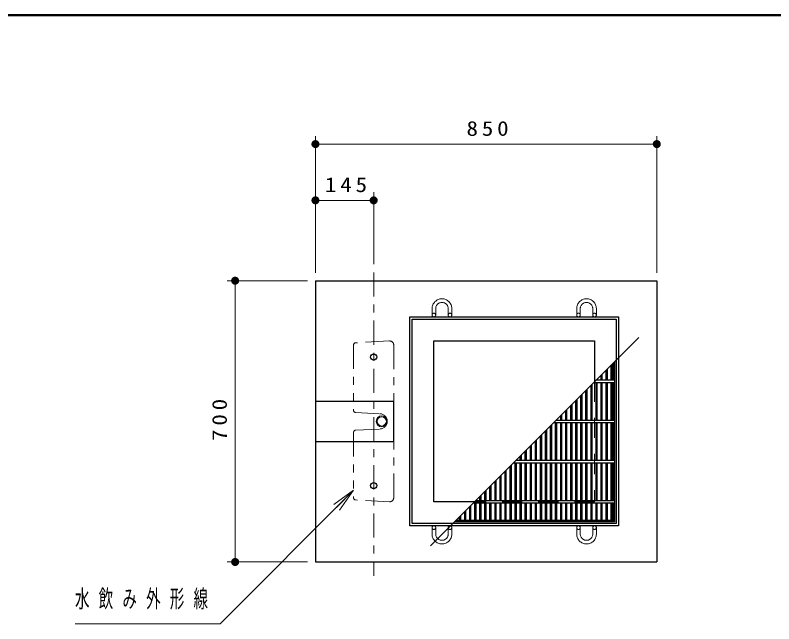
# Model space of a CAD drawing. Units: millimetres on the paper, scale 1:20. Extents: x -365 to 12, y -89 to 257.
# Drawn here: x -239.1 to -144.7, y 181.3 to 257 of the extents above; entities that cross this region are included whole.
import ezdxf

# ---------------------------------------------------------------- set-up
doc = ezdxf.new("R2010")
doc.units = ezdxf.units.MM
for name, pattern in [('USER1', [4.5, 2.5, -2]), ('USER2', [6, 3, -1, 1, -1]), ('USER3', [8, 3, -1, 1, -1, 1, -1])]:
    doc.linetypes.add(name, pattern=pattern)
doc.layers.add('LY_1', color=7, linetype='Continuous', lineweight=25)
doc.layers.add('LY_2', color=7, linetype='Continuous', lineweight=13)
doc.styles.add('ＭＳ ゴシック', font='')
doc.styles.get('ＭＳ ゴシック').set_extended_font_data('MS Gothic')

# ---------------------------------------------------------------- blocks, each defined once
blk = doc.blocks.new('filled_dot')
at = {"color": 0, "linetype": 'Continuous', "lineweight": -2, "const_width": 1.25}
blk.add_lwpolyline([(-0.625, 0, 1), (0.625, 0, 1)], format="xyb", close=True, dxfattribs=at)

msp = doc.modelspace()

# ---------------------------------------------------------------- linework, layer by layer
at = {"layer": 'LY_1', "lineweight": 13}
for p, q in [((-201.76, 224.959), (-201.76, 241.959)), ((-159.26, 224.959), (-159.26, 241.959)), ((-201.76, 240.959), (-159.26, 240.959)), ((-201.76, 224.959), (-201.76, 234.959)), ((-194.51, 225.999), (-194.51, 234.959)), ((-201.76, 233.959), (-194.51, 233.959)), ((-202.76, 223.959), (-212.76, 223.959)), ((-211.76, 188.959), (-211.76, 223.959)), ((-199.484, 196.108), (-197.01, 197.876)), ((-197.01, 197.876), (-199.131, 195.755)), ((-197.01, 197.876), (-198.777, 195.401)), ((-202.76, 188.959), (-212.76, 188.959))]:
    msp.add_line(p, q, dxfattribs=at)
at = {"layer": 'LY_1', "linetype": 'USER2', "lineweight": 13}
msp.add_line((-194.51, 224.999), (-194.51, 187.238), dxfattribs=at)
at = {"layer": 'LY_1'}
for p, q in [((-201.76, 223.959), (-159.26, 223.959)), ((-201.76, 223.959), (-201.76, 188.959)), ((-159.26, 223.959), (-159.26, 188.959)), ((-190.01, 193.459), (-190.01, 219.459)), ((-190.01, 219.459), (-164.01, 219.459)), ((-189.71, 193.759), (-189.71, 219.159)), ((-189.71, 219.159), (-164.31, 219.159)), ((-164.31, 219.159), (-164.31, 193.759)), ((-164.01, 219.459), (-164.01, 193.459)), ((-187.45, 190.959), (-161.51, 216.899)), ((-187.01, 196.459), (-187.01, 216.459)), ((-187.01, 216.459), (-167.01, 216.459)), ((-167.01, 216.459), (-167.01, 211.399)), ((-181.95, 196.459), (-187.01, 196.459)), ((-164.31, 193.759), (-189.71, 193.759)), ((-164.01, 193.459), (-190.01, 193.459)), ((-201.76, 188.959), (-159.26, 188.959))]:
    msp.add_line(p, q, dxfattribs=at)
at = {"layer": 'LY_1', "linetype": 'USER1', "lineweight": 13}
for p, q in [((-187.235, 219.686), (-187.235, 220.486)), ((-186.785, 219.686), (-186.785, 220.486)), ((-185.235, 219.686), (-185.235, 220.486)), ((-184.785, 219.686), (-184.785, 220.486)), ((-169.235, 219.686), (-169.235, 220.486)), ((-168.785, 219.686), (-168.785, 220.486)), ((-167.235, 219.686), (-167.235, 220.486)), ((-166.785, 219.686), (-166.785, 220.486)), ((-167.01, 211.399), (-167.01, 196.459)), ((-167.01, 196.459), (-181.95, 196.459)), ((-187.235, 193.232), (-187.235, 192.432)), ((-186.785, 193.232), (-186.785, 192.432)), ((-185.235, 193.232), (-185.235, 192.432)), ((-184.785, 193.232), (-184.785, 192.432)), ((-169.235, 193.232), (-169.235, 192.432)), ((-168.785, 193.232), (-168.785, 192.432)), ((-167.235, 193.232), (-167.235, 192.432)), ((-166.785, 193.232), (-166.785, 192.432))]:
    msp.add_line(p, q, dxfattribs=at)
at = {"layer": 'LY_1', "linetype": 'USER3', "lineweight": 13}
for p, q in [((-192.536, 216.458), (-196.773, 216.236)), ((-197.01, 215.987), (-197.01, 207.818)), ((-192.01, 215.959), (-192.01, 196.959)), ((-196.773, 207.568), (-193.71, 207.408)), ((-197.01, 205.1), (-197.01, 196.932)), ((-196.773, 205.35), (-193.71, 205.51)), ((-192.536, 196.46), (-196.773, 196.682))]:
    msp.add_line(p, q, dxfattribs=at)
at = {"layer": 'LY_1', "color": 4}
for p, q in [((-164.825, 213.584), (-164.825, 211.609)), ((-164.66, 213.749), (-164.66, 211.609)), ((-164.51, 213.899), (-164.51, 193.959)), ((-165.604, 212.805), (-165.604, 211.609)), ((-165.454, 212.955), (-165.454, 211.609)), ((-164.975, 213.434), (-164.975, 211.609)), ((-166.862, 211.547), (-166.862, 211.609)), ((-166.8, 211.609), (-164.51, 211.609)), ((-166.712, 211.697), (-166.712, 211.609)), ((-166.233, 212.176), (-166.233, 211.609)), ((-166.083, 212.326), (-166.083, 211.609)), ((-167.491, 210.918), (-167.491, 206.609)), ((-167.341, 211.068), (-167.341, 206.609)), ((-167.1, 211.309), (-164.51, 211.309)), ((-166.862, 211.309), (-166.862, 206.609)), ((-166.712, 211.309), (-166.712, 206.609)), ((-166.233, 211.309), (-166.233, 206.609)), ((-166.083, 211.309), (-166.083, 206.609)), ((-165.604, 211.309), (-165.604, 206.609)), ((-165.454, 211.309), (-165.454, 206.609)), ((-164.975, 211.309), (-164.975, 206.609)), ((-164.825, 211.309), (-164.825, 206.609)), ((-164.66, 211.309), (-164.66, 206.609)), ((-168.599, 209.81), (-168.599, 206.609)), ((-168.12, 210.289), (-168.12, 206.609)), ((-167.97, 210.439), (-167.97, 206.609)), ((-169.378, 209.031), (-169.378, 206.609)), ((-169.228, 209.181), (-169.228, 206.609)), ((-168.749, 209.66), (-168.749, 206.609)), ((-170.487, 207.922), (-170.487, 206.609)), ((-170.007, 208.402), (-170.007, 206.609)), ((-169.857, 208.552), (-169.857, 206.609)), ((-171.266, 207.143), (-171.266, 206.609)), ((-171.116, 207.293), (-171.116, 206.609)), ((-170.637, 207.772), (-170.637, 206.609)), ((-172.374, 206.035), (-172.374, 201.609)), ((-172.1, 206.309), (-164.51, 206.309)), ((-171.895, 206.309), (-171.895, 201.609)), ((-171.8, 206.609), (-164.51, 206.609)), ((-171.745, 206.309), (-171.745, 201.609)), ((-171.266, 206.309), (-171.266, 201.609)), ((-171.116, 206.309), (-171.116, 201.609)), ((-170.637, 206.309), (-170.637, 201.609)), ((-170.487, 206.309), (-170.487, 201.609)), ((-170.007, 206.309), (-170.007, 201.609)), ((-169.857, 206.309), (-169.857, 201.609)), ((-169.378, 206.309), (-169.378, 201.609)), ((-169.228, 206.309), (-169.228, 201.609)), ((-168.749, 206.309), (-168.749, 201.609)), ((-168.599, 206.309), (-168.599, 201.609)), ((-168.12, 206.309), (-168.12, 201.609)), ((-167.97, 206.309), (-167.97, 201.609)), ((-167.491, 206.309), (-167.491, 201.609)), ((-167.341, 206.309), (-167.341, 201.609)), ((-166.862, 206.309), (-166.862, 201.609)), ((-166.712, 206.309), (-166.712, 201.609)), ((-166.233, 206.309), (-166.233, 201.609)), ((-166.083, 206.309), (-166.083, 201.609)), ((-165.604, 206.309), (-165.604, 201.609)), ((-165.454, 206.309), (-165.454, 201.609)), ((-164.975, 206.309), (-164.975, 201.609)), ((-164.825, 206.309), (-164.825, 201.609)), ((-164.66, 206.309), (-164.66, 201.609)), ((-173.153, 205.256), (-173.153, 201.609)), ((-173.003, 205.406), (-173.003, 201.609)), ((-172.524, 205.885), (-172.524, 201.609)), ((-174.261, 204.148), (-174.261, 201.609)), ((-173.782, 204.627), (-173.782, 201.609)), ((-173.632, 204.777), (-173.632, 201.609)), ((-175.04, 203.369), (-175.04, 201.609)), ((-174.89, 203.519), (-174.89, 201.609)), ((-174.411, 203.998), (-174.411, 201.609)), ((-176.148, 202.261), (-176.148, 201.609)), ((-175.669, 202.74), (-175.669, 201.609)), ((-175.519, 202.89), (-175.519, 201.609)), ((-177.1, 201.309), (-164.51, 201.309)), ((-176.928, 201.309), (-176.928, 196.609)), ((-176.8, 201.609), (-164.51, 201.609)), ((-176.778, 201.309), (-176.778, 196.609)), ((-176.298, 202.111), (-176.298, 201.609)), ((-176.298, 201.309), (-176.298, 196.609)), ((-176.148, 201.309), (-176.148, 196.609)), ((-175.669, 201.309), (-175.669, 196.609)), ((-175.519, 201.309), (-175.519, 196.609)), ((-175.04, 201.309), (-175.04, 196.609)), ((-174.89, 201.309), (-174.89, 196.609)), ((-174.411, 201.309), (-174.411, 196.609)), ((-174.261, 201.309), (-174.261, 196.609)), ((-173.782, 201.309), (-173.782, 196.609)), ((-173.632, 201.309), (-173.632, 196.609)), ((-173.153, 201.309), (-173.153, 196.609)), ((-173.003, 201.309), (-173.003, 196.609)), ((-172.524, 201.309), (-172.524, 196.609)), ((-172.374, 201.309), (-172.374, 196.609)), ((-171.895, 201.309), (-171.895, 196.609)), ((-171.745, 201.309), (-171.745, 196.609)), ((-171.266, 201.309), (-171.266, 196.609)), ((-171.116, 201.309), (-171.116, 196.609)), ((-170.637, 201.309), (-170.637, 196.609)), ((-170.487, 201.309), (-170.487, 196.609)), ((-170.007, 201.309), (-170.007, 196.609)), ((-169.857, 201.309), (-169.857, 196.609)), ((-169.378, 201.309), (-169.378, 196.609)), ((-169.228, 201.309), (-169.228, 196.609)), ((-168.749, 201.309), (-168.749, 196.609)), ((-168.599, 201.309), (-168.599, 196.609)), ((-168.12, 201.309), (-168.12, 196.609)), ((-167.97, 201.309), (-167.97, 196.609)), ((-167.491, 201.309), (-167.491, 196.609)), ((-167.341, 201.309), (-167.341, 196.609)), ((-166.862, 201.309), (-166.862, 196.609)), ((-166.712, 201.309), (-166.712, 196.609)), ((-166.233, 201.309), (-166.233, 196.609)), ((-166.083, 201.309), (-166.083, 196.609)), ((-165.604, 201.309), (-165.604, 196.609)), ((-165.454, 201.309), (-165.454, 196.609)), ((-164.975, 201.309), (-164.975, 196.609)), ((-164.825, 201.309), (-164.825, 196.609)), ((-164.66, 201.309), (-164.66, 196.609)), ((-178.036, 200.373), (-178.036, 196.609)), ((-177.557, 200.852), (-177.557, 196.609)), ((-177.407, 201.002), (-177.407, 196.609)), ((-178.815, 199.594), (-178.815, 196.609)), ((-178.665, 199.744), (-178.665, 196.609)), ((-178.186, 200.223), (-178.186, 196.609)), ((-179.923, 198.486), (-179.923, 196.609)), ((-179.444, 198.965), (-179.444, 196.609)), ((-179.294, 199.115), (-179.294, 196.609)), ((-180.702, 197.707), (-180.702, 196.609)), ((-180.552, 197.857), (-180.552, 196.609)), ((-180.073, 198.336), (-180.073, 196.609)), ((-181.8, 196.609), (-164.51, 196.609)), ((-181.331, 197.078), (-181.331, 196.609)), ((-181.181, 197.228), (-181.181, 196.609)), ((-182.589, 195.82), (-182.589, 194.184)), ((-182.439, 195.97), (-182.439, 194.184)), ((-182.1, 196.309), (-164.51, 196.309)), ((-181.96, 196.309), (-181.96, 194.184)), ((-181.81, 196.309), (-181.81, 194.184)), ((-181.331, 196.309), (-181.331, 194.184)), ((-181.181, 196.309), (-181.181, 194.184)), ((-180.702, 196.309), (-180.702, 194.184)), ((-180.552, 196.309), (-180.552, 194.184)), ((-180.073, 196.309), (-180.073, 194.184)), ((-179.923, 196.309), (-179.923, 194.184)), ((-179.444, 196.309), (-179.444, 194.184)), ((-179.294, 196.309), (-179.294, 194.184)), ((-178.815, 196.309), (-178.815, 194.184)), ((-178.665, 196.309), (-178.665, 194.184)), ((-178.186, 196.309), (-178.186, 194.184)), ((-178.036, 196.309), (-178.036, 194.184)), ((-177.557, 196.309), (-177.557, 194.184)), ((-177.407, 196.309), (-177.407, 194.184)), ((-176.928, 196.309), (-176.928, 194.184)), ((-176.778, 196.309), (-176.778, 194.184)), ((-176.298, 196.309), (-176.298, 194.184)), ((-176.148, 196.309), (-176.148, 194.184)), ((-175.669, 196.309), (-175.669, 194.184)), ((-175.519, 196.309), (-175.519, 194.184)), ((-175.04, 196.309), (-175.04, 194.184)), ((-174.89, 196.309), (-174.89, 194.184)), ((-174.411, 196.309), (-174.411, 194.184)), ((-174.261, 196.309), (-174.261, 194.184)), ((-173.782, 196.309), (-173.782, 194.184)), ((-173.632, 196.309), (-173.632, 194.184)), ((-173.153, 196.309), (-173.153, 194.184)), ((-173.003, 196.309), (-173.003, 194.184)), ((-172.524, 196.309), (-172.524, 194.184)), ((-172.374, 196.309), (-172.374, 194.184)), ((-171.895, 196.309), (-171.895, 194.184)), ((-171.745, 196.309), (-171.745, 194.184)), ((-171.266, 196.309), (-171.266, 194.184)), ((-171.116, 196.309), (-171.116, 194.184)), ((-170.637, 196.309), (-170.637, 194.184)), ((-170.487, 196.309), (-170.487, 194.184)), ((-170.007, 196.309), (-170.007, 194.184)), ((-169.857, 196.309), (-169.857, 194.184)), ((-169.378, 196.309), (-169.378, 194.184)), ((-169.228, 196.309), (-169.228, 194.184)), ((-168.749, 196.309), (-168.749, 194.184)), ((-168.599, 196.309), (-168.599, 194.184)), ((-168.12, 196.309), (-168.12, 194.184)), ((-167.97, 196.309), (-167.97, 194.184)), ((-167.491, 196.309), (-167.491, 194.184)), ((-167.341, 196.309), (-167.341, 194.184)), ((-166.862, 196.309), (-166.862, 194.184)), ((-166.712, 196.309), (-166.712, 194.184)), ((-166.233, 196.309), (-166.233, 194.184)), ((-166.083, 196.309), (-166.083, 194.184)), ((-165.604, 196.309), (-165.604, 194.184)), ((-165.454, 196.309), (-165.454, 194.184)), ((-164.975, 196.309), (-164.975, 194.184)), ((-164.825, 196.309), (-164.825, 194.184)), ((-164.66, 196.309), (-164.66, 194.184)), ((-183.698, 194.711), (-183.698, 194.184)), ((-183.219, 195.19), (-183.219, 194.184)), ((-183.069, 195.34), (-183.069, 194.184)), ((-164.51, 193.959), (-184.45, 193.959)), ((-184.225, 194.184), (-164.51, 194.184)), ((-183.848, 194.561), (-183.848, 194.184))]:
    msp.add_line(p, q, dxfattribs=at)
at = {"layer": 'LY_1', "color": 3}
for p, q in [((-201.76, 208.959), (-192.01, 208.959)), ((-192.01, 203.959), (-192.01, 208.959)), ((-201.76, 203.959), (-192.01, 203.959))]:
    msp.add_line(p, q, dxfattribs=at)
at = {"layer": 'LY_1', "lineweight": 13}
msp.add_lwpolyline([(-197.01, 197.876), (-213.62, 181.266), (-231.692, 181.266)], dxfattribs=at)
at = {"layer": 'LY_1', "linetype": 'USER1', "lineweight": 13}
for centre in [(-187.01, 219.686), (-185.01, 219.686), (-169.01, 219.686), (-167.01, 219.686), (-187.01, 193.232), (-185.01, 193.232), (-169.01, 193.232), (-167.01, 193.232)]:
    msp.add_circle(centre, 0.225, dxfattribs=at)
at = {"layer": 'LY_1'}
for centre in [(-194.51, 214.459), (-194.51, 198.459)]:
    msp.add_circle(centre, 0.375, dxfattribs=at)
at = {"layer": 'LY_1', "lineweight": 13}
for radius in [0.68, 0.58]:
    msp.add_circle((-193.51, 206.459), radius, dxfattribs=at)
at = {"layer": 'LY_1', "linetype": 'USER1', "lineweight": 13}
for centre, radius, start, end in [((-186.01, 220.486), 1.225, 90, 180), ((-186.01, 220.486), 0.775, 90, 180), ((-186.01, 220.486), 1.225, 0, 90), ((-186.01, 220.486), 0.775, 0, 90), ((-168.01, 220.486), 1.225, 90, 180), ((-168.01, 220.486), 0.775, 90, 180), ((-168.01, 220.486), 1.225, 0, 90), ((-168.01, 220.486), 0.775, 0, 90), ((-186.01, 192.432), 1.225, 180, 270), ((-186.01, 192.432), 0.775, 180, 270), ((-186.01, 192.432), 0.775, 270, 0), ((-186.01, 192.432), 1.225, 270, 0), ((-168.01, 192.432), 1.225, 180, 270), ((-168.01, 192.432), 0.775, 180, 270), ((-168.01, 192.432), 1.225, 270, 0), ((-168.01, 192.432), 0.775, 270, 0)]:
    msp.add_arc(centre, radius, start, end, dxfattribs=at)
at = {"layer": 'LY_1', "linetype": 'USER3', "lineweight": 13}
for centre, radius, start, end in [((-192.51, 215.959), 0.5, 360, 93), ((-196.76, 215.987), 0.25, 93, 180), ((-196.76, 207.818), 0.25, 180, 267), ((-193.76, 206.459), 0.95, 273, 87), ((-196.76, 205.1), 0.25, 93, 180), ((-196.76, 196.932), 0.25, 180, 267), ((-192.51, 196.959), 0.5, 267, 359.99997)]:
    msp.add_arc(centre, radius, start, end, dxfattribs=at)
at = {"layer": 'LY_2', "lineweight": 50}
msp.add_line((0, 257), (-365, 257), dxfattribs=at)

# ---------------------------------------------------------------- block references
at = {"layer": 'LY_1', "lineweight": 13, "xscale": 0.4, "yscale": 0.4}
for p in [(-201.76, 240.959), (-201.76, 233.959)]:
    msp.add_blockref('filled_dot', p, dxfattribs=at)
for p, rotation in [((-159.26, 240.959), 180), ((-194.51, 233.959), 180), ((-211.76, 223.959), 270), ((-211.76, 188.959), 90)]:
    msp.add_blockref('filled_dot', p, dxfattribs=dict(at, rotation=rotation))

# ---------------------------------------------------------------- texts
at = {"layer": 'LY_1', "style": 'ＭＳ ゴシック'}
for s, insert, char_height, attachment_point in [('\\T1.33;\\W1.15;850', (-180.094, 241.959), 1.833, 8), ('\\T1.33;\\W1.15;145', (-197.718, 234.959), 1.833, 8), ('\\T1.64;\\W0.6;水飲み外形線', (-231.692, 184.266), 2.199, 4)]:
    msp.add_mtext(s, dxfattribs=dict(at, insert=insert, char_height=char_height, attachment_point=attachment_point))
at = {"layer": 'LY_1', "insert": (-212.76, 206.876), "char_height": 1.833, "attachment_point": 8, "rotation": 90, "style": 'ＭＳ ゴシック'}
msp.add_mtext('\\T1.33;\\W1.15;700', dxfattribs=at)

doc.saveas('drawing.dxf')
